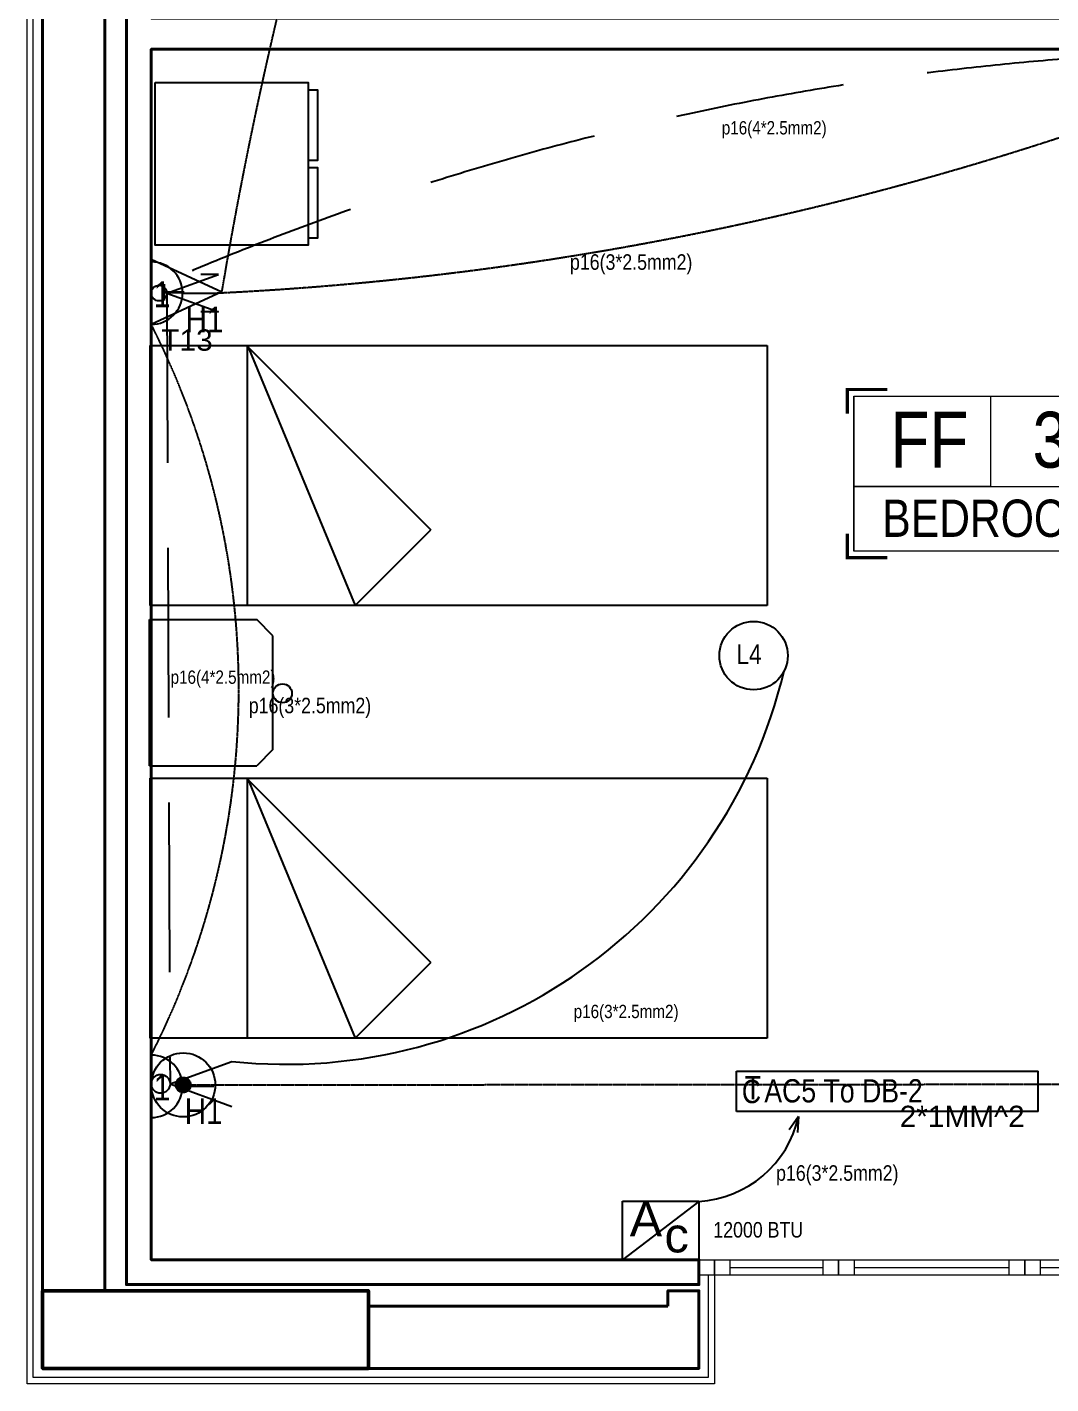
# Model space of a CAD drawing. Header units: inches. Extents: x 23642 to 146359, y -5490 to 33031.
# Drawn here: x 56465 to 60236, y 8395 to 13390 of the extents above; entities that cross this region are included whole.
import ezdxf
from ezdxf.enums import TextEntityAlignment as Align

# ---------------------------------------------------------------- set-up
doc = ezdxf.new("R2010")
doc.units = ezdxf.units.IN
doc.header["$LTSCALE"] = 5
doc.header["$MEASUREMENT"] = 0
doc.linetypes.add('Hidden (½x)', pattern=[0.1875, 0.125, -0.0625])
for name, color, linetype, lineweight in [('00-glass', 140, 'Continuous', 15), ('00-marble', 105, 'Continuous', 20), ('00-structure', 7, 'Continuous', 50), ('00-wall15-20', 30, 'Continuous', 40), ('00_Annotation', 231, 'Continuous', 15), ('_att-Text', 241, 'Continuous', 20)]:
    doc.layers.add(name, color=color, linetype=linetype, lineweight=lineweight)
for name, color, linetype in [('Lighting', 3, 'Continuous'), ('LowPower', 4, 'Continuous'), ('Power', 2, 'Continuous')]:
    doc.layers.add(name, color=color, linetype=linetype)
doc.styles.add('ROMANS', font='')
doc.styles.get("Standard").update_dxf_attribs({"font": 'arial.ttf'})
doc.styles.add('STYLE5', font='', dxfattribs={"height": 20})
doc.styles.get('ROMANS').set_extended_font_data('Arial Narrow')
doc.styles.get('STYLE5').set_extended_font_data('Arial Narrow')

# ---------------------------------------------------------------- blocks, each defined once
blk = doc.blocks.new('ROOM TAG')
at = {"layer": '00_Annotation', "lineweight": 25, "const_width": 10}
for points in [[(-332.6, 312.4), (-461.2, 312.4), (-461.2, 235.1)], [(460.5, 312.4), (589.1, 312.4), (589.1, 235.1)], [(-332.6, -229.2), (-461.2, -229.2), (-461.2, -152)], [(460.5, -229.2), (589.1, -229.2), (589.1, -152)]]:
    blk.add_lwpolyline(points, dxfattribs=at)
at = {"layer": '00_Annotation'}
blk.add_lwpolyline([(-440.2, 291.4), (568.1, 291.4), (568.1, -208.2), (-440.2, -208.2)], close=True, dxfattribs=at)
blk.add_lwpolyline([(-440.2, 291.4), (-440.2, -208.2)], dxfattribs=at)
at = {"layer": '_att-Text', "transparency": 33554687}
for points in [[(-440.2, 291.4), (568.1, 291.4)], [(-440.2, 0), (568.1, 0)]]:
    blk.add_lwpolyline(points, dxfattribs=at)
blk.add_lwpolyline([(-440.2, 291.4), (0, 291.4), (0, 0), (-440.2, 0)], close=True, dxfattribs=at)
at = {"layer": '00_Annotation', "style": 'STYLE5'}
for tag, height, p in [('FL', 180, (-196.6, 150.8)), ('#', 180, (307.8, 150.8)), ('NAME', 120, (64, -102.2))]:
    blk.add_attdef(tag, text='', height=height, dxfattribs=at).set_placement(p, align=Align.MIDDLE_CENTER)
blk = doc.blocks.new('IND-P18')
for p, q in [((0.0015, 0.268), (0.0015, 1.068)), ((0.0015, 1.068), (1.9015, 1.068)), ((0.2985, 1.0679), (0.8656, 0.5008)), ((0.3015, 1.068), (0.6329, 0.268)), ((0.3015, 0.268), (0.3015, 1.068)), ((0.3015, 1.068), (0.3015, 1.068)), ((0.3015, 1.068), (0.3015, 1.068)), ((0.3015, 1.068), (0.3015, 1.068)), ((1.9015, 1.068), (1.9015, 0.268)), ((0.6329, 0.268), (0.8656, 0.5008)), ((1.9015, 0.268), (0.0015, 0.268)), ((0, 0.225), (0.33, 0.225)), ((0, -0.225), (0, 0.225)), ((0.38, 0.175), (0.33, 0.225)), ((0.38, -0.175), (0.38, 0.175)), ((0.38, -0.175), (0.33, -0.225)), ((0, -0.225), (0.33, -0.225)), ((0.0015, -1.0633), (0.0015, -0.2633)), ((0.0015, -0.2633), (1.9015, -0.2633)), ((0.2985, -0.2634), (0.8656, -0.8306)), ((0.3015, -0.2633), (0.6329, -1.0633)), ((0.3015, -0.2633), (0.3015, -0.2633)), ((0.3015, -0.2633), (0.3015, -0.2633)), ((0.3015, -0.2633), (0.3015, -0.2633)), ((0.3015, -1.0633), (0.3015, -0.2633)), ((1.9015, -0.2633), (1.9015, -1.0633)), ((0.6329, -1.0633), (0.8656, -0.8306)), ((1.9015, -1.0633), (0.0015, -1.0633))]:
    blk.add_line(p, q)
blk.add_circle((0.4091, -0.0024), 0.0292)
blk = doc.blocks.new('NIGHTSTAND0_46M')
at = {"color": 0, "linetype": 'Continuous'}
for points in [[(217.9, 430.3), (217.9, 457.2), (21.4, 457.2), (21.4, 430.3)], [(435.8, 430.3), (435.8, 457.2), (239.3, 457.2), (239.3, 430.3)]]:
    blk.add_lwpolyline(points, dxfattribs=at)
blk.add_lwpolyline([(0, 0), (0, 430.3), (457.2, 430.3), (457.2, 0)], close=True, dxfattribs=at)

msp = doc.modelspace()

# ---------------------------------------------------------------- linework, layer by layer
at = {"layer": '00-glass'}
for points in [[(58939.42999, 8852.08956), (58996.57285, 8852.08956), (58996.57285, 8794.94671), (58939.42999, 8794.94671)], [(58996.57285, 8852.08956), (61282.28713, 8852.08956), (61282.28713, 8794.94671), (58996.57285, 8794.94671), (58996.57285, 8852.08956)], [(58996.57285, 8852.08956), (59053.7157, 8852.08956), (59053.7157, 8794.94671), (58996.57285, 8794.94671)], [(59396.57285, 8852.08956), (59453.7157, 8852.08956), (59453.7157, 8794.94671), (59396.57285, 8794.94671)], [(59453.7157, 8852.08956), (59510.85856, 8852.08956), (59510.85856, 8794.94671), (59453.7157, 8794.94671)], [(60082.28713, 8852.08956), (60139.42999, 8852.08956), (60139.42999, 8794.94671), (60082.28713, 8794.94671)], [(60139.42999, 8852.08956), (60196.57285, 8852.08956), (60196.57285, 8794.94671), (60139.42999, 8794.94671)]]:
    msp.add_lwpolyline(points, close=True, dxfattribs=at)
for points in [[(59053.7157, 8823.51813), (59396.57285, 8823.51813)], [(59510.85856, 8823.51813), (60082.28713, 8823.51813)], [(60196.57285, 8823.51813), (60768.00142, 8823.51813)]]:
    msp.add_lwpolyline(points, dxfattribs=at)
at = {"layer": '00-marble', "transparency": 33554687}
for points in [[(58996.57285, 8794.94671), (58996.57285, 8394.94671), (56465.14427, 8394.94671), (56465.14427, 15509.23242)], [(58973.7157, 8794.94671), (58973.7157, 8417.80385), (56488.00142, 8417.80385), (56488.00142, 15509.23242)]]:
    msp.add_lwpolyline(points, dxfattribs=at)
at = {"layer": '00-structure'}
msp.add_lwpolyline([(56522.28713, 8737.80385), (57722.28713, 8737.80385), (57722.28713, 8452.08956), (56522.28713, 8452.08956)], close=True, dxfattribs=at)
at = {"layer": '00-wall15-20'}
for points in [[(56922.28713, 11023.51813), (56922.28713, 8852.08956), (58939.42999, 8852.08956), (58939.42999, 8760.66099), (56830.85856, 8760.66099), (56830.85856, 15509.23242), (56922.28713, 15509.23242), (56922.28713, 13423.51813), (61579.42999, 13423.51813), (61579.42999, 13309.23242), (56922.28713, 13309.23242)], [(56522.28713, 14223.51813), (56522.28713, 8737.80385), (56750.85856, 8737.80385), (56750.85856, 14223.51813)]]:
    msp.add_lwpolyline(points, close=True, dxfattribs=at)
for points in [[(56922.28713, 11023.51813), (56922.28713, 9002.20254)], [(58825.14427, 8680.66099), (57722.28713, 8680.66099), (57722.28713, 8452.08956), (58939.42999, 8452.08956), (58939.42999, 8737.80385), (58825.14427, 8737.80385), (58825.14427, 8680.66099)]]:
    msp.add_lwpolyline(points, dxfattribs=at)
at = {"layer": 'Lighting'}
for p, q in [((56980.07541, 12410.8299), (57169.88229, 12479.91395)), ((57169.88229, 12479.91395), (57105.43511, 12479.91395)), ((56980.07541, 12410.8299), (57169.88229, 12341.74584)), ((57169.88229, 12341.74584), (57105.43511, 12341.74584)), ((56991.62851, 9499.27791), (57219.39677, 9582.17878)), ((56991.62851, 9499.27791), (57219.39677, 9416.37705))]:
    msp.add_line(p, q, dxfattribs=at)
at = {"layer": 'Lighting', "linetype": 'Hidden (½x)', "ltscale": 1000}
msp.add_line((56980.07541, 12410.8299), (56991.62921, 9499.67511), dxfattribs=at)
at = {"layer": 'Lighting'}
for centre, radius in [((56951.18166, 12411.04622), 28.89456), ((59140.84019, 11076.36611), 125.93297), ((56956.956, 9499.5375), 34.67347)]:
    msp.add_circle(centre, radius, dxfattribs=at)
at = {"layer": 'Lighting', "linetype": 'Hidden (½x)', "ltscale": 1000}
msp.add_arc((61077.08739, 3001.48804), 10302.07531, 88.540267842, 113.722380499, dxfattribs=at)
at = {"layer": 'Lighting'}
msp.add_arc((57418.00689, 11458.74463), 1887.04673, 263.95847692, 346.54198186, dxfattribs=at)
at = {"layer": 'LowPower', "ltscale": 20, "transparency": 33554687}
for p, q in [((56922.28713, 12535.61078), (57181.7025, 12415.72944)), ((56922.28713, 12295.84809), (56922.28713, 12535.61078)), ((57181.7025, 12415.72944), (56922.28713, 12295.84809)), ((57012.41232, 9496.07024), (57039.89429, 9523.5522)), ((57012.41324, 9495.37633), (57040.58818, 9523.55127)), ((57012.42937, 9496.78211), (57039.18241, 9523.53515)), ((57012.43084, 9494.6991), (57041.26538, 9523.53364)), ((57012.46401, 9494.03744), (57041.92701, 9523.50044)), ((57012.46592, 9497.51349), (57038.45104, 9523.49861)), ((57012.51177, 9493.39037), (57042.57406, 9523.45266)), ((57012.52375, 9498.26614), (57037.69838, 9523.44078)), ((57012.57326, 9492.75704), (57043.20736, 9523.39114)), ((57012.60499, 9499.04221), (57036.92232, 9523.35954)), ((57012.64774, 9492.13669), (57043.82769, 9523.31664)), ((57012.71221, 9499.84426), (57036.12027, 9523.25232)), ((57012.73453, 9491.52865), (57044.43571, 9523.22983)), ((57012.83302, 9490.93232), (57045.03202, 9523.13131)), ((57012.84857, 9500.67545), (57035.28908, 9523.11595)), ((57012.9427, 9490.34717), (57045.61715, 9523.02162)), ((57013.01803, 9501.53973), (57034.42479, 9522.9465)), ((57013.06307, 9489.77271), (57046.19159, 9522.90123)), ((57013.1937, 9489.20852), (57046.75576, 9522.77058)), ((57013.22563, 9502.44216), (57033.52237, 9522.7389)), ((57013.33421, 9488.65419), (57047.31007, 9522.63006)), ((57013.47803, 9503.38938), (57032.57514, 9522.4865)), ((57013.48422, 9488.10938), (57047.85487, 9522.48003)), ((57013.64342, 9487.57375), (57048.39048, 9522.32081)), ((57013.78428, 9504.39046), (57031.57406, 9522.18025)), ((57013.81151, 9487.04702), (57048.9172, 9522.1527)), ((57013.98823, 9486.52891), (57049.43529, 9521.97597)), ((57014.15729, 9505.4583), (57030.50623, 9521.80724)), ((57014.17332, 9486.01917), (57049.94501, 9521.79086)), ((57014.36656, 9485.51759), (57050.44658, 9521.59761)), ((57014.56775, 9485.02394), (57050.94021, 9521.39641)), ((57014.61662, 9506.61246), (57029.35207, 9521.3479)), ((57014.77668, 9484.53805), (57051.42609, 9521.18746)), ((57014.99319, 9484.05973), (57051.90439, 9520.97094)), ((57015.19462, 9507.88529), (57028.07924, 9520.7699)), ((57015.21712, 9483.58884), (57052.37528, 9520.74699)), ((57015.44832, 9483.12521), (57052.83889, 9520.51578)), ((57015.68665, 9482.66872), (57053.29537, 9520.27743)), ((57015.932, 9482.21924), (57053.74484, 9520.03207)), ((57015.95267, 9509.33816), (57026.62637, 9520.01186)), ((57016.18425, 9481.77666), (57054.18741, 9519.77981)), ((57016.44329, 9481.34087), (57054.62318, 9519.52076)), ((57016.70904, 9480.91179), (57055.05225, 9519.255)), ((57016.9814, 9480.48932), (57055.47471, 9518.98263)), ((57017.04093, 9511.12125), (57024.84328, 9518.9236)), ((57017.2603, 9480.0734), (57055.89062, 9518.70372)), ((57017.54567, 9479.66394), (57056.30007, 9518.41834)), ((57017.83745, 9479.26089), (57056.7031, 9518.12655)), ((57018.13558, 9478.8642), (57057.09979, 9517.8284)), ((57018.44002, 9478.4738), (57057.49016, 9517.52396)), ((57018.75071, 9478.08968), (57057.87428, 9517.21324)), ((57019.06764, 9477.71178), (57058.25217, 9516.8963)), ((57019.28511, 9514.06025), (57021.90427, 9516.67942)), ((57019.39077, 9477.34008), (57058.62386, 9516.57317)), ((57019.72008, 9476.97456), (57058.98937, 9516.24385)), ((57020.05554, 9476.61519), (57059.34872, 9515.90838)), ((57020.39715, 9476.26198), (57059.70193, 9515.56675)), ((57020.7449, 9475.9149), (57060.04899, 9515.21899)), ((57021.0988, 9475.57397), (57060.38991, 9514.86508)), ((57021.45885, 9475.23919), (57060.72468, 9514.50502)), ((57021.82505, 9474.91057), (57061.05329, 9514.13881)), ((57022.19744, 9474.58813), (57061.37572, 9513.76641)), ((57022.57602, 9474.27189), (57061.69195, 9513.38781)), ((57022.96084, 9473.96188), (57062.00195, 9513.00298)), ((57023.35193, 9473.65814), (57062.30567, 9512.61189)), ((57023.74932, 9473.36071), (57062.60309, 9512.21448)), ((57024.15308, 9473.06964), (57062.89415, 9511.81071)), ((57024.56325, 9472.78498), (57063.1788, 9511.40053)), ((57024.9799, 9472.5068), (57063.45697, 9510.98387)), ((57025.4031, 9472.23517), (57063.72859, 9510.56066)), ((57025.83292, 9471.97016), (57063.99358, 9510.13083)), ((57026.26945, 9471.71187), (57064.25186, 9509.69428)), ((57026.71279, 9471.46038), (57064.50334, 9509.25093)), ((57027.16304, 9471.2158), (57064.7479, 9508.80067)), ((57027.62031, 9470.97825), (57064.98544, 9508.34338)), ((57028.08474, 9470.74785), (57065.21583, 9507.87894)), ((57028.55645, 9470.52474), (57065.43893, 9507.40722)), ((57029.0356, 9470.30905), (57065.6546, 9506.92806)), ((57029.52234, 9470.10097), (57065.86267, 9506.4413)), ((57030.01685, 9469.90066), (57066.06297, 9505.94677)), ((57030.51933, 9469.70831), (57066.2553, 9505.44428)), ((57031.02998, 9469.52413), (57066.43946, 9504.93361)), ((57031.54904, 9469.34836), (57066.61522, 9504.41454)), ((57032.07674, 9469.18124), (57066.78233, 9503.88682)), ((57032.61337, 9469.02304), (57066.94051, 9503.35018)), ((57033.15922, 9468.87406), (57067.08947, 9502.80431)), ((57033.71462, 9468.73464), (57067.22888, 9502.24889)), ((57034.27994, 9468.60512), (57067.35837, 9501.68356)), ((57034.85556, 9468.48591), (57067.47756, 9501.10792)), ((57035.44192, 9468.37745), (57067.58601, 9500.52154)), ((57036.03952, 9468.28022), (57067.68322, 9499.92392)), ((57036.64889, 9468.19477), (57067.76864, 9499.31452)), ((57037.27064, 9468.12169), (57067.8417, 9498.69275)), ((57037.90546, 9468.06168), (57067.90168, 9498.05791)), ((57038.5541, 9468.01549), (57067.94785, 9497.40924)), ((57039.21743, 9467.984), (57067.97931, 9496.74588)), ((57039.89645, 9467.96819), (57067.99509, 9496.06683)), ((57040.5923, 9467.96921), (57067.99406, 9495.37097)), ((57041.30629, 9467.98838), (57067.97489, 9494.65698)), ((57042.03996, 9468.02722), (57067.93605, 9493.92331)), ((57042.79514, 9468.08758), (57067.87569, 9493.16813)), ((57043.574, 9468.1716), (57067.79167, 9492.38927)), ((57044.37916, 9468.28194), (57067.68133, 9491.58411)), ((57045.21386, 9468.42181), (57067.54146, 9490.74941)), ((57046.08216, 9468.59528), (57067.36799, 9489.88111)), ((57046.98926, 9468.80756), (57067.15571, 9488.97401)), ((57047.94204, 9469.06551), (57066.89776, 9488.02123)), ((57048.9499, 9469.37854), (57066.58473, 9487.01337)), ((57050.02631, 9469.76013), (57066.20314, 9485.93696)), ((57051.19188, 9470.23087), (57065.7324, 9484.77139)), ((57052.48108, 9470.82525), (57065.13802, 9483.48219)), ((57053.96072, 9471.61006), (57064.35321, 9482.00255)), ((57055.80154, 9472.75605), (57063.20722, 9480.16173)), ((57059.4279, 9475.68758), (57060.27569, 9476.53537))]:
    msp.add_line(p, q, dxfattribs=at)
at = {"layer": 'LowPower', "linetype": 'Hidden (½x)', "transparency": 33554687}
msp.add_line((57040.20369, 9495.76021), (70062.12955, 9505.63803), dxfattribs=at)
at = {"layer": 'LowPower', "ltscale": 20, "transparency": 33554687}
for radius in [117.91608, 27.79309]:
    msp.add_circle((57040.20369, 9495.76021), radius, dxfattribs=at)
at = {"layer": 'LowPower', "linetype": 'Hidden (½x)', "transparency": 33554687}
msp.add_arc((72426.19815, 9869.57718), 15455.66366, 138.507806994, 170.517920901, dxfattribs=at)
at = {"layer": 'Power'}
for p, q in [((56922.28716, 12526.12339), (56922.28716, 12295.8481)), ((57037.42481, 12410.98575), (57152.56245, 12410.98575)), ((56922.28716, 9605.64795), (56922.28716, 9375.37266)), ((59077.47543, 9546.88253), (60189.07392, 9546.88253)), ((59077.47543, 9398.06565), (59077.47543, 9546.88253)), ((60189.07392, 9398.06565), (60189.07392, 9546.88253)), ((57037.42481, 9490.51031), (57152.56245, 9490.51031)), ((60189.07392, 9398.06565), (59077.47543, 9398.06565)), ((59306.67138, 9379.16846), (59272.08286, 9329.98053)), ((59306.67138, 9379.16846), (59302.04766, 9320.8735)), ((58658.51212, 8852.08956), (58658.51212, 9067.89358)), ((58658.51212, 9067.89358), (58939.42999, 9067.89358)), ((58938.97703, 9066.99619), (58658.51212, 8852.08956)), ((58939.42999, 9067.89358), (58939.42999, 8852.08956)), ((58939.42999, 8852.08956), (58658.51212, 8852.08956))]:
    msp.add_line(p, q, dxfattribs=at)
at = {"layer": 'Power', "linetype": 'Hidden (½x)'}
for centre, radius, start, end in [((56596.35547, 24184.18042), 11786.32593, 272.704842272, 292.647254768), ((54277.31214, 10950.74803), 2967.35355, 333.04442139, 26.95557993)]:
    msp.add_arc(centre, radius, start, end, dxfattribs=at)
at = {"layer": 'Power'}
for centre, radius, start, end in [((56922.28716, 12410.98575), 115.13764, 270, 90), ((56922.28716, 9490.51031), 115.13764, 270, 90), ((58915.92981, 9466.77438), 400.44197, 273.29945083, 347.36302015)]:
    msp.add_arc(centre, radius, start, end, dxfattribs=at)

# ---------------------------------------------------------------- block references
at = {"xscale": 1.311788174190305, "yscale": 1.311788174190305, "zscale": 1.311788174190305, "rotation": 270}
msp.add_blockref('NIGHTSTAND0_46M', (56936.38477, 13186.80234, 0.8), dxfattribs=at)
at = {"xscale": 1196.493839710721, "yscale": 1196.493839710721, "zscale": 1196.493839710721}
msp.add_blockref('IND-P18', (56915.99849, 10940.30519), dxfattribs=at)
at = {"layer": '_att-Text', "transparency": 33554687, "xscale": 1.142857142857144, "yscale": 1.142857142857144, "zscale": 1.142857142857144}
msp.add_blockref('ROOM TAG', (60013, 11699), dxfattribs=at).add_auto_attribs({'#': '309', 'FL': 'FF', 'NAME': 'BEDROOM 4'})

# ---------------------------------------------------------------- texts
at = {"layer": 'Lighting', "style": 'ROMANS'}
for s, height, p in [('p16(4*2.5mm2)', 48.9220092, (59023.71913, 12995.36067)), ('L4', 73.383014, (59077.15032, 11045.12492)), ('p16(4*2.5mm2)', 48.9220092, (56993.57714, 10972.62402)), ('p16(3*2.5mm2)', 48.9220092, (58478.26443, 9741.68101))]:
    msp.add_text(s, height=height, dxfattribs=at).set_placement(p)
at = {"layer": 'LowPower', "ltscale": 20, "transparency": 33554687}
msp.add_text('T', height=78.61072, rotation=90, dxfattribs=at).set_placement((57004.82838, 12413.76417), align=Align.MIDDLE)
for s, p in [('T13', (57053.91564, 12238.34682)), ('2*1MM^ 2', (59909.10991, 9380.27076))]:
    msp.add_text(s, height=78.610717, dxfattribs=at).set_placement(p, align=Align.MIDDLE)
at = {"layer": 'Power', "style": 'ROMANS'}
for s, height, p in [('p16(3*2.5mm2)', 57.1119265, (58464.50211, 12496.97955)), ('1', 95.18654, (56931.98066, 12358.9314)), ('H1', 95.186544, (57048.74705, 12266.23491)), ('p16(3*2.5mm2)', 57.1119265, (57281.4718, 10864.07912)), ('1', 95.18654, (56931.98066, 9438.45596)), ('C', 85.66789, (59097.53731, 9428.53659)), ('T', 85.66789, (59108.5055, 9442.92612)), ('AC5 To DB-2', 85.6678898, (59180.34185, 9431.16479)), ('H1', 95.186544, (57045.63017, 9351.25655)), ('p16(3*2.5mm2)', 57.1119265, (59223.58361, 9142.76767)), ('12000 BTU', 57.111927, (58992.44451, 8933.66014))]:
    msp.add_text(s, height=height, dxfattribs=at).set_placement(p)
at = {"layer": 'Power'}
for s, p in [('A', (58684.36826, 8937.60391)), ('c', (58812.42563, 8878.92595))]:
    msp.add_text(s, height=128.50183, dxfattribs=at).set_placement(p)

doc.saveas('drawing.dxf')
